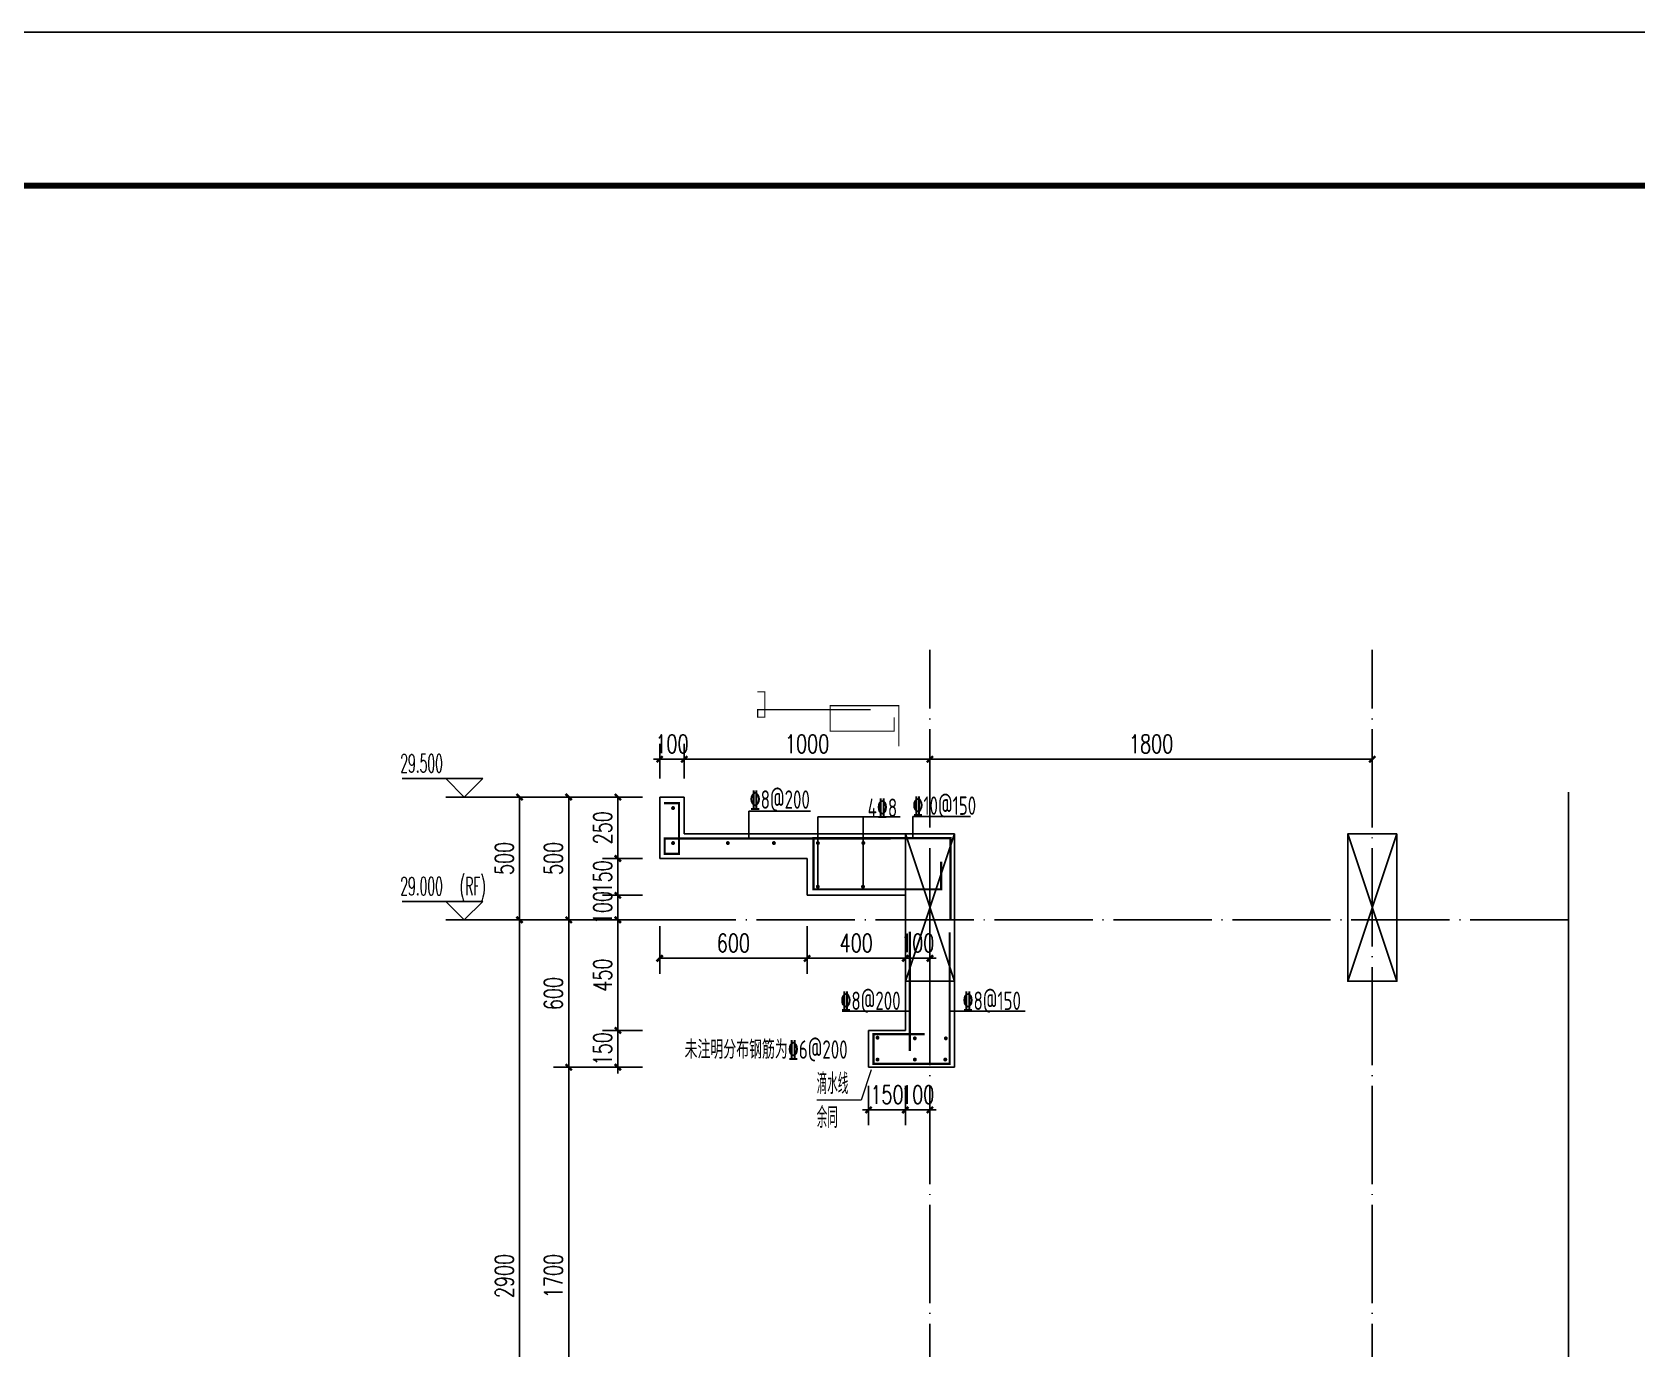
# Model space of a CAD drawing. Extents: x 393367 to 3005760, y 4998 to 826018.
# Drawn here: x 2834845 to 2841376, y 459290 to 464651 of the extents above; entities that cross this region are included whole.
import ezdxf

# ---------------------------------------------------------------- set-up
doc = ezdxf.new("R2010")
doc.units = 0
doc.header["$LTSCALE"] = 1000
doc.linetypes.add('DOTE', pattern=[2.42, 2, -0.2, 0.02, -0.2])
doc.layers.get('0').update_dxf_attribs({"linetype": 'CONTINUOUS'})
doc.layers.get('Defpoints').update_dxf_attribs({"linetype": 'CONTINUOUS'})
for name, color, linetype in [('C-Sheet-图框', 101, 'CONTINUOUS'), ('DIM_ELEV', 3, 'CONTINUOUS'), ('DIM_SYMB', 3, 'CONTINUOUS'), ('DOTE', 8, 'DOTE'), ('PUB_DIM', 3, 'CONTINUOUS'), ('PUB_TEXT', 7, 'CONTINUOUS'), ('S-大样-砼线', 7, 'CONTINUOUS'), ('S-引出线', 40, 'CONTINUOUS'), ('TEXT', 7, 'CONTINUOUS'), ('WALL', 130, 'CONTINUOUS'), ('图框', 7, 'CONTINUOUS')]:
    doc.layers.add(name, color=color, linetype=linetype)
doc.layers.add('DIM_IDEN', color=3, linetype='CONTINUOUS', lineweight=15)
doc.layers.add('REIN', color=1, linetype='CONTINUOUS', lineweight=18)
doc.layers.add('yichutu', color=7, linetype='CONTINUOUS', true_color=0xffffff, plot=False)
doc.styles.add('_TCH_DIM', font='simplex.shx', dxfattribs={"width": 0.65, "bigfont": 'gbcbig.shx'})
doc.styles.add('_TCH_DIM_T3', font='SIMPLEX', dxfattribs={"width": 0.705882, "bigfont": 'GBCBIG'})
doc.styles.add('DIM_FONT_T3', font='SIMPLEX', dxfattribs={"width": 0.705882, "bigfont": 'GBCBIG'})
doc.styles.add('TSSD_Rein', font='Tssdeng.shx', dxfattribs={"width": 0.7, "bigfont": 'hztxt.shx'})
doc.styles.add('宋体', font='', dxfattribs={"height": 50})
doc.styles.get('宋体').set_extended_font_data('SimSun')
doc.dimstyles.new('_TCH_ARCH&&25', dxfattribs={"dimtxt": 74.375, "dimasz": 25, "dimexe": 62.5, "dimexo": 75, "dimgap": 25, "dimtad": 1, "dimdec": 0, "dimzin": 0, "dimdsep": 46, "dimtxsty": '_TCH_DIM_T3', "dimblk": 'ARCHTICK', "dimcen": 0.09, "dimclrt": 7, "dimazin": 2, "dimtfac": 1, "dimtdec": 0, "dimtix": 1, "dimtmove": 2, "dimatfit": 3, "dimfxl": 1, "dimtolj": 1, "dimtzin": 0, "dimarcsym": 0})

# ---------------------------------------------------------------- blocks, each defined once
blk = doc.blocks.new('GFDDDDRG')
at = {"layer": '图框'}
blk.add_lwpolyline([(923310, -107437), (923310, -159999), (893610, -159999), (893610, -107437)], close=True, dxfattribs=at)
blk.add_lwpolyline([(923310, -107437), (923310, -159999), (893610, -159999), (893610, -107437)], close=True, dxfattribs=at)
at = {"layer": '图框', "const_width": 50}
blk.add_lwpolyline([(894110, -159499), (922810, -159499), (922810, -108687), (894110, -108687)], close=True, dxfattribs=at)
blk = doc.blocks.new('A$C5C8026AD')
at = {"layer": 'C-Sheet-图框', "color": 0}
for p, q in [((-1349.8, 900), (-567.1, 900)), ((-1349.8, 900), (-567.1, 900)), ((-1049.5, 900), (-1049.5, 75)), ((-1349.8, 762.5), (-567.1, 762.5)), ((-1349.8, 625), (-567.1, 625)), ((-1349.8, 487.5), (-567.1, 487.5)), ((-1349.8, 350), (-567.1, 350)), ((-1349.8, 212.5), (-567.1, 212.5))]:
    blk.add_line(p, q, dxfattribs=at)
at = {"layer": 'C-Sheet-图框', "color": 0, "const_width": 6}
blk.add_lwpolyline([(-1349.8, 75), (-567.1, 75), (-567.1, 1037.5), (-1349.8, 1037.5)], close=True, dxfattribs=at)
at = {"layer": 'DIM_ELEV'}
for p, q in [((-150, 9275), (-478, 9275)), ((-225, 9200), (-300, 9275)), ((-225, 9200), (-150, 9275)), ((200, 9200), (-300, 9200)), ((-150, 8775), (-478, 8775)), ((-225, 8700), (-300, 8775)), ((-225, 8700), (-150, 8775)), ((200, 8700), (-300, 8700)), ((-150, 5875), (-478, 5875)), ((-225, 5800), (-300, 5875)), ((-225, 5800), (-150, 5875)), ((200, 5800), (-300, 5800)), ((-150, 2975), (-478, 2975)), ((-225, 2900), (-300, 2975)), ((-225, 2900), (-150, 2975)), ((200, 2900), (-300, 2900)), ((-150, 75), (-478, 75)), ((-225, 0), (-300, 75)), ((-225, 0), (-150, 75)), ((200, 0), (-300, 0))]:
    blk.add_line(p, q, dxfattribs=at)
at = {"layer": 'PUB_TEXT', "style": '_TCH_DIM'}
for s, height, width, p in [('29.500', 74.38, 0.494118, (-485.5, 9300)), ('(RF)', 74.38, 0.494118, (-243.7, 8800)), ('29.000', 74.38, 0.494118, (-485.5, 8800)), ('26.100', 74.38, 0.494118, (-485.5, 5900)), ('(RF)', 74.38, 0.494118, (-251.8, 5900)), ('23.200', 74.38, 0.494118, (-485.5, 3000)), ('(9F)', 74.38, 0.494118, (-243.7, 3000)), ('楼层', 84.4, 0.7, (-1250.7, 789.5)), ('标高H（m）', 84.4, 0.7, (-946.2, 800.6)), ('4', 74.4, 0.494118, (-1206.4, 651.3)), ('8.700', 74.38, 0.494118, (-883, 653.2)), ('5', 74.4, 0.494118, (-1206.4, 513.8)), ('11.600', 74.38, 0.494118, (-883, 515.7)), ('6', 74.4, 0.494118, (-1206.4, 376.3)), ('14.500', 74.38, 0.494118, (-883, 378.2)), ('7', 74.4, 0.494118, (-1206.4, 238.8)), ('17.400', 74.38, 0.494118, (-883, 240.7)), ('8', 74.4, 0.494118, (-1206.4, 101.3)), ('20.300', 74.38, 0.494118, (-883, 103.2)), ('H', 74.4, 0.494118, (-485.5, 100)), ('(4~8F)', 74.38, 0.494118, (-424.8, 100))]:
    blk.add_text(s, height=height, dxfattribs=dict(at, width=width)).set_placement(p)
at = {"layer": 'PUB_TEXT', "color": 2, "style": '宋体', "width": 0.8}
blk.add_text('标准层标高对应表', height=56.96, dxfattribs=at).set_placement((-1313.8, 939.9))
blk = doc.blocks.new('_ArchTick')
at = {"color": 0, "linetype": 'ByBlock', "const_width": 0.4}
blk.add_lwpolyline([(-0.5, -0.5), (0.5, 0.5)], dxfattribs=at)
blk = doc.blocks.new('*D1058')
at = {"layer": 'Defpoints', "color": 0, "transparency": 16777216}
for p in [(2838249.4, 460436.5), (2838399.4, 460436.5), (2838399.4, 460262.7)]:
    blk.add_point(p, dxfattribs=at)
at = {"layer": 'PUB_DIM', "color": 0, "lineweight": -2, "transparency": 16777216}
for p, q in [((2838249.4, 460361.5), (2838249.4, 460200.2)), ((2838399.4, 460361.5), (2838399.4, 460200.2)), ((2838249.4, 460262.7), (2838224.4, 460262.7)), ((2838249.4, 460262.7), (2838399.4, 460262.7)), ((2838399.4, 460262.7), (2838424.4, 460262.7))]:
    blk.add_line(p, q, dxfattribs=at)
at = {"layer": 'PUB_DIM', "color": 0, "lineweight": -2, "transparency": 16777216, "xscale": 25, "yscale": 25, "zscale": 25}
blk.add_blockref('_ArchTick', (2838249.4, 460262.7), dxfattribs=at)
at = {"layer": 'PUB_DIM', "color": 0, "lineweight": -2, "transparency": 16777216, "xscale": 25, "yscale": 25, "zscale": 25, "rotation": 180}
blk.add_blockref('_ArchTick', (2838399.4, 460262.7), dxfattribs=at)
at = {"layer": 'PUB_DIM', "color": 7, "transparency": 16777216, "insert": (2838324.4, 460324.9), "char_height": 74.38, "attachment_point": 5, "style": '_TCH_DIM_T3'}
blk.add_mtext('\\A1;150', dxfattribs=at)
blk = doc.blocks.new('*D1059')
at = {"layer": 'Defpoints', "color": 0, "transparency": 16777216}
for p in [(2838399.4, 460436.5), (2838499.4, 460436.5), (2838499.4, 460262.7)]:
    blk.add_point(p, dxfattribs=at)
at = {"layer": 'PUB_DIM', "color": 0, "lineweight": -2, "transparency": 16777216}
for p, q in [((2838399.4, 460361.5), (2838399.4, 460200.2)), ((2838499.4, 460361.5), (2838499.4, 460200.2)), ((2838399.4, 460262.7), (2838374.4, 460262.7)), ((2838399.4, 460262.7), (2838499.4, 460262.7)), ((2838499.4, 460262.7), (2838524.4, 460262.7))]:
    blk.add_line(p, q, dxfattribs=at)
at = {"layer": 'PUB_DIM', "color": 0, "lineweight": -2, "transparency": 16777216, "xscale": 25, "yscale": 25, "zscale": 25}
blk.add_blockref('_ArchTick', (2838399.4, 460262.7), dxfattribs=at)
at = {"layer": 'PUB_DIM', "color": 0, "lineweight": -2, "transparency": 16777216, "xscale": 25, "yscale": 25, "zscale": 25, "rotation": 180}
blk.add_blockref('_ArchTick', (2838499.4, 460262.7), dxfattribs=at)
at = {"layer": 'PUB_DIM', "color": 7, "transparency": 16777216, "insert": (2838449.4, 460324.9), "char_height": 74.38, "attachment_point": 5, "style": '_TCH_DIM_T3'}
blk.add_mtext('\\A1;100', dxfattribs=at)
blk = doc.blocks.new('*D1060')
at = {"layer": 'Defpoints', "color": 0, "transparency": 16777216}
for p in [(2837499.4, 461690.6), (2837399.4, 461536.5), (2837499.4, 461536.5)]:
    blk.add_point(p, dxfattribs=at)
at = {"layer": 'PUB_DIM', "color": 0, "lineweight": -2, "transparency": 16777216}
for p, q in [((2837399.4, 461690.6), (2837374.4, 461690.6)), ((2837399.4, 461611.5), (2837399.4, 461753.1)), ((2837399.4, 461690.6), (2837499.4, 461690.6)), ((2837499.4, 461611.5), (2837499.4, 461753.1)), ((2837499.4, 461690.6), (2837524.4, 461690.6))]:
    blk.add_line(p, q, dxfattribs=at)
at = {"layer": 'PUB_DIM', "color": 0, "lineweight": -2, "transparency": 16777216, "xscale": 25, "yscale": 25, "zscale": 25}
blk.add_blockref('_ArchTick', (2837399.4, 461690.6), dxfattribs=at)
at = {"layer": 'PUB_DIM', "color": 0, "lineweight": -2, "transparency": 16777216, "xscale": 25, "yscale": 25, "zscale": 25, "rotation": 180}
blk.add_blockref('_ArchTick', (2837499.4, 461690.6), dxfattribs=at)
at = {"layer": 'PUB_DIM', "color": 7, "transparency": 16777216, "insert": (2837449.4, 461752.8), "char_height": 74.38, "attachment_point": 5, "style": '_TCH_DIM_T3'}
blk.add_mtext('\\A1;100', dxfattribs=at)
blk = doc.blocks.new('*D1061')
at = {"layer": 'Defpoints', "color": 0, "transparency": 16777216}
for p in [(2838499.4, 461690.6), (2837499.4, 461536.5), (2838499.4, 461536.5)]:
    blk.add_point(p, dxfattribs=at)
at = {"layer": 'PUB_DIM', "color": 0, "lineweight": -2, "transparency": 16777216}
for p, q in [((2837499.4, 461611.5), (2837499.4, 461753.1)), ((2837499.4, 461690.6), (2838499.4, 461690.6)), ((2838499.4, 461611.5), (2838499.4, 461753.1))]:
    blk.add_line(p, q, dxfattribs=at)
at = {"layer": 'PUB_DIM', "color": 0, "lineweight": -2, "transparency": 16777216, "xscale": 25, "yscale": 25, "zscale": 25, "rotation": 180}
blk.add_blockref('_ArchTick', (2837499.4, 461690.6), dxfattribs=at)
at = {"layer": 'PUB_DIM', "color": 0, "lineweight": -2, "transparency": 16777216, "xscale": 25, "yscale": 25, "zscale": 25}
blk.add_blockref('_ArchTick', (2838499.4, 461690.6), dxfattribs=at)
at = {"layer": 'PUB_DIM', "color": 7, "transparency": 16777216, "insert": (2837999.4, 461752.8), "char_height": 74.38, "attachment_point": 5, "style": '_TCH_DIM_T3'}
blk.add_mtext('\\A1;1000', dxfattribs=at)
blk = doc.blocks.new('*D1062')
at = {"layer": 'Defpoints', "color": 0, "transparency": 16777216}
for p in [(2840299.4, 461690.6), (2838499.4, 461536.5), (2840299.4, 461536.5)]:
    blk.add_point(p, dxfattribs=at)
at = {"layer": 'PUB_DIM', "color": 0, "lineweight": -2, "transparency": 16777216}
for p, q in [((2838499.4, 461611.5), (2838499.4, 461753.1)), ((2838499.4, 461690.6), (2840299.4, 461690.6)), ((2840299.4, 461611.5), (2840299.4, 461753.1))]:
    blk.add_line(p, q, dxfattribs=at)
at = {"layer": 'PUB_DIM', "color": 0, "lineweight": -2, "transparency": 16777216, "xscale": 25, "yscale": 25, "zscale": 25, "rotation": 180}
blk.add_blockref('_ArchTick', (2838499.4, 461690.6), dxfattribs=at)
at = {"layer": 'PUB_DIM', "color": 0, "lineweight": -2, "transparency": 16777216, "xscale": 25, "yscale": 25, "zscale": 25}
blk.add_blockref('_ArchTick', (2840299.4, 461690.6), dxfattribs=at)
at = {"layer": 'PUB_DIM', "color": 7, "transparency": 16777216, "insert": (2839399.4, 461752.8), "char_height": 74.38, "attachment_point": 5, "style": '_TCH_DIM_T3'}
blk.add_mtext('\\A1;1800', dxfattribs=at)
blk = doc.blocks.new('*D1063')
at = {"layer": 'Defpoints', "color": 0, "transparency": 16777216}
for p in [(2837399.4, 461086.5), (2837999.4, 461086.5), (2837999.4, 460880)]:
    blk.add_point(p, dxfattribs=at)
at = {"layer": 'PUB_DIM', "color": 0, "lineweight": -2, "transparency": 16777216}
for p, q in [((2837399.4, 461011.5), (2837399.4, 460817.5)), ((2837999.4, 461011.5), (2837999.4, 460817.5)), ((2837399.4, 460880), (2837999.4, 460880))]:
    blk.add_line(p, q, dxfattribs=at)
at = {"layer": 'PUB_DIM', "color": 0, "lineweight": -2, "transparency": 16777216, "xscale": 25, "yscale": 25, "zscale": 25, "rotation": 180}
blk.add_blockref('_ArchTick', (2837399.4, 460880), dxfattribs=at)
at = {"layer": 'PUB_DIM', "color": 0, "lineweight": -2, "transparency": 16777216, "xscale": 25, "yscale": 25, "zscale": 25}
blk.add_blockref('_ArchTick', (2837999.4, 460880), dxfattribs=at)
at = {"layer": 'PUB_DIM', "color": 7, "transparency": 16777216, "insert": (2837699.4, 460942.2), "char_height": 74.38, "attachment_point": 5, "style": '_TCH_DIM_T3'}
blk.add_mtext('\\A1;600', dxfattribs=at)
blk = doc.blocks.new('*D1064')
at = {"layer": 'Defpoints', "color": 0, "transparency": 16777216}
for p in [(2837999.4, 461086.5), (2838399.4, 461086.5), (2838399.4, 460880)]:
    blk.add_point(p, dxfattribs=at)
at = {"layer": 'PUB_DIM', "color": 0, "lineweight": -2, "transparency": 16777216}
for p, q in [((2837999.4, 461011.5), (2837999.4, 460817.5)), ((2838399.4, 461011.5), (2838399.4, 460817.5)), ((2837999.4, 460880), (2838399.4, 460880))]:
    blk.add_line(p, q, dxfattribs=at)
at = {"layer": 'PUB_DIM', "color": 0, "lineweight": -2, "transparency": 16777216, "xscale": 25, "yscale": 25, "zscale": 25, "rotation": 180}
blk.add_blockref('_ArchTick', (2837999.4, 460880), dxfattribs=at)
at = {"layer": 'PUB_DIM', "color": 0, "lineweight": -2, "transparency": 16777216, "xscale": 25, "yscale": 25, "zscale": 25}
blk.add_blockref('_ArchTick', (2838399.4, 460880), dxfattribs=at)
at = {"layer": 'PUB_DIM', "color": 7, "transparency": 16777216, "insert": (2838199.4, 460942.2), "char_height": 74.38, "attachment_point": 5, "style": '_TCH_DIM_T3'}
blk.add_mtext('\\A1;400', dxfattribs=at)
blk = doc.blocks.new('*D1065')
at = {"layer": 'Defpoints', "color": 0, "transparency": 16777216}
for p in [(2838399.4, 461086.5), (2838499.4, 461086.5), (2838499.4, 460880)]:
    blk.add_point(p, dxfattribs=at)
at = {"layer": 'PUB_DIM', "color": 0, "lineweight": -2, "transparency": 16777216}
for p, q in [((2838399.4, 461011.5), (2838399.4, 460817.5)), ((2838499.4, 461011.5), (2838499.4, 460817.5)), ((2838399.4, 460880), (2838374.4, 460880)), ((2838399.4, 460880), (2838499.4, 460880)), ((2838499.4, 460880), (2838524.4, 460880))]:
    blk.add_line(p, q, dxfattribs=at)
at = {"layer": 'PUB_DIM', "color": 0, "lineweight": -2, "transparency": 16777216, "xscale": 25, "yscale": 25, "zscale": 25}
blk.add_blockref('_ArchTick', (2838399.4, 460880), dxfattribs=at)
at = {"layer": 'PUB_DIM', "color": 0, "lineweight": -2, "transparency": 16777216, "xscale": 25, "yscale": 25, "zscale": 25, "rotation": 180}
blk.add_blockref('_ArchTick', (2838499.4, 460880), dxfattribs=at)
at = {"layer": 'PUB_DIM', "color": 7, "transparency": 16777216, "insert": (2838449.4, 460942.2), "char_height": 74.38, "attachment_point": 5, "style": '_TCH_DIM_T3'}
blk.add_mtext('\\A1;100', dxfattribs=at)
blk = doc.blocks.new('*D1068')
at = {"layer": 'Defpoints', "color": 0, "transparency": 16777216}
for p in [(2837229.2, 461536.5), (2837403.8, 461536.5), (2837403.8, 461286.5)]:
    blk.add_point(p, dxfattribs=at)
at = {"layer": 'PUB_DIM', "color": 0, "lineweight": -2, "transparency": 16777216}
for p, q in [((2837328.8, 461536.5), (2837166.7, 461536.5)), ((2837229.2, 461286.5), (2837229.2, 461536.5)), ((2837328.8, 461286.5), (2837166.7, 461286.5))]:
    blk.add_line(p, q, dxfattribs=at)
at = {"layer": 'PUB_DIM', "color": 0, "lineweight": -2, "transparency": 16777216, "xscale": 25, "yscale": 25, "zscale": 25}
for p, rotation in [((2837229.2, 461536.5), 90), ((2837229.2, 461286.5), 270)]:
    blk.add_blockref('_ArchTick', p, dxfattribs=dict(at, rotation=rotation))
at = {"layer": 'PUB_DIM', "color": 7, "transparency": 16777216, "insert": (2837167.1, 461411.5), "char_height": 74.38, "attachment_point": 5, "rotation": 90, "style": '_TCH_DIM_T3'}
blk.add_mtext('\\A1;250', dxfattribs=at)
blk = doc.blocks.new('*D1069')
at = {"layer": 'Defpoints', "color": 0, "transparency": 16777216}
for p in [(2837229.2, 461286.5), (2837403.8, 461286.5), (2837403.8, 461136.5)]:
    blk.add_point(p, dxfattribs=at)
at = {"layer": 'PUB_DIM', "color": 0, "lineweight": -2, "transparency": 16777216}
for p, q in [((2837229.2, 461286.5), (2837229.2, 461311.5)), ((2837328.8, 461286.5), (2837166.7, 461286.5)), ((2837229.2, 461136.5), (2837229.2, 461286.5)), ((2837328.8, 461136.5), (2837166.7, 461136.5)), ((2837229.2, 461136.5), (2837229.2, 461111.5))]:
    blk.add_line(p, q, dxfattribs=at)
at = {"layer": 'PUB_DIM', "color": 0, "lineweight": -2, "transparency": 16777216, "xscale": 25, "yscale": 25, "zscale": 25}
for p, rotation in [((2837229.2, 461286.5), 270), ((2837229.2, 461136.5), 90)]:
    blk.add_blockref('_ArchTick', p, dxfattribs=dict(at, rotation=rotation))
at = {"layer": 'PUB_DIM', "color": 7, "transparency": 16777216, "insert": (2837167.1, 461211.5), "char_height": 74.38, "attachment_point": 5, "rotation": 90, "style": '_TCH_DIM_T3'}
blk.add_mtext('\\A1;150', dxfattribs=at)
blk = doc.blocks.new('*D1070')
at = {"layer": 'Defpoints', "color": 0, "transparency": 16777216}
for p in [(2837229.2, 461136.5), (2837403.8, 461136.5), (2837403.8, 461036.5)]:
    blk.add_point(p, dxfattribs=at)
at = {"layer": 'PUB_DIM', "color": 0, "lineweight": -2, "transparency": 16777216}
for p, q in [((2837328.8, 461136.5), (2837166.7, 461136.5)), ((2837229.2, 461136.5), (2837229.2, 461161.5)), ((2837229.2, 461036.5), (2837229.2, 461136.5)), ((2837328.8, 461036.5), (2837166.7, 461036.5)), ((2837229.2, 461036.5), (2837229.2, 461011.5))]:
    blk.add_line(p, q, dxfattribs=at)
at = {"layer": 'PUB_DIM', "color": 0, "lineweight": -2, "transparency": 16777216, "xscale": 25, "yscale": 25, "zscale": 25}
for p, rotation in [((2837229.2, 461136.5), 270), ((2837229.2, 461036.5), 90)]:
    blk.add_blockref('_ArchTick', p, dxfattribs=dict(at, rotation=rotation))
at = {"layer": 'PUB_DIM', "color": 7, "transparency": 16777216, "insert": (2837167.1, 461086.5), "char_height": 74.38, "attachment_point": 5, "rotation": 90, "style": '_TCH_DIM_T3'}
blk.add_mtext('\\A1;100', dxfattribs=at)
blk = doc.blocks.new('*D1071')
at = {"layer": 'Defpoints', "color": 0, "transparency": 16777216}
for p in [(2837229.2, 461036.5), (2837403.8, 461036.5), (2837403.8, 460586.5)]:
    blk.add_point(p, dxfattribs=at)
at = {"layer": 'PUB_DIM', "color": 0, "lineweight": -2, "transparency": 16777216}
for p, q in [((2837328.8, 461036.5), (2837166.7, 461036.5)), ((2837229.2, 460586.5), (2837229.2, 461036.5)), ((2837328.8, 460586.5), (2837166.7, 460586.5))]:
    blk.add_line(p, q, dxfattribs=at)
at = {"layer": 'PUB_DIM', "color": 0, "lineweight": -2, "transparency": 16777216, "xscale": 25, "yscale": 25, "zscale": 25}
for p, rotation in [((2837229.2, 461036.5), 90), ((2837229.2, 460586.5), 270)]:
    blk.add_blockref('_ArchTick', p, dxfattribs=dict(at, rotation=rotation))
at = {"layer": 'PUB_DIM', "color": 7, "transparency": 16777216, "insert": (2837167.1, 460811.5), "char_height": 74.38, "attachment_point": 5, "rotation": 90, "style": '_TCH_DIM_T3'}
blk.add_mtext('\\A1;450', dxfattribs=at)
blk = doc.blocks.new('*D1072')
at = {"layer": 'Defpoints', "color": 0, "transparency": 16777216}
for p in [(2837229.2, 460586.5), (2837403.8, 460586.5), (2837403.8, 460436.5)]:
    blk.add_point(p, dxfattribs=at)
at = {"layer": 'PUB_DIM', "color": 0, "lineweight": -2, "transparency": 16777216}
for p, q in [((2837328.8, 460586.5), (2837166.7, 460586.5)), ((2837229.2, 460586.5), (2837229.2, 460611.5)), ((2837229.2, 460436.5), (2837229.2, 460586.5)), ((2837328.8, 460436.5), (2837166.7, 460436.5)), ((2837229.2, 460436.5), (2837229.2, 460411.5))]:
    blk.add_line(p, q, dxfattribs=at)
at = {"layer": 'PUB_DIM', "color": 0, "lineweight": -2, "transparency": 16777216, "xscale": 25, "yscale": 25, "zscale": 25}
for p, rotation in [((2837229.2, 460586.5), 270), ((2837229.2, 460436.5), 90)]:
    blk.add_blockref('_ArchTick', p, dxfattribs=dict(at, rotation=rotation))
at = {"layer": 'PUB_DIM', "color": 7, "transparency": 16777216, "insert": (2837167.1, 460511.5), "char_height": 74.38, "attachment_point": 5, "rotation": 90, "style": '_TCH_DIM_T3'}
blk.add_mtext('\\A1;150', dxfattribs=at)
blk = doc.blocks.new('*D1100')
at = {"layer": 'Defpoints', "color": 0, "transparency": 16777216}
for p in [(2837029.2, 460436.5), (2837329.2, 460436.5), (2837329.2, 458736.5)]:
    blk.add_point(p, dxfattribs=at)
at = {"layer": 'PUB_DIM', "color": 0, "lineweight": -2, "transparency": 16777216}
for p, q in [((2837254.2, 460436.5), (2836966.7, 460436.5)), ((2837029.2, 458736.5), (2837029.2, 460436.5)), ((2837254.2, 458736.5), (2836966.7, 458736.5))]:
    blk.add_line(p, q, dxfattribs=at)
at = {"layer": 'PUB_DIM', "color": 0, "lineweight": -2, "transparency": 16777216, "xscale": 25, "yscale": 25, "zscale": 25}
for p, rotation in [((2837029.2, 460436.5), 90), ((2837029.2, 458736.5), 270)]:
    blk.add_blockref('_ArchTick', p, dxfattribs=dict(at, rotation=rotation))
at = {"layer": 'PUB_DIM', "color": 7, "transparency": 16777216, "insert": (2836967.1, 459586.5), "char_height": 74.38, "attachment_point": 5, "rotation": 90, "style": '_TCH_DIM_T3'}
blk.add_mtext('\\A1;1700', dxfattribs=at)
blk = doc.blocks.new('*D1101')
at = {"layer": 'Defpoints', "color": 0, "transparency": 16777216}
for p in [(2837029.2, 461036.5), (2837329.2, 461036.5), (2837329.2, 460436.5)]:
    blk.add_point(p, dxfattribs=at)
at = {"layer": 'PUB_DIM', "color": 0, "lineweight": -2, "transparency": 16777216}
for p, q in [((2837254.2, 461036.5), (2836966.7, 461036.5)), ((2837029.2, 460436.5), (2837029.2, 461036.5)), ((2837254.2, 460436.5), (2836966.7, 460436.5))]:
    blk.add_line(p, q, dxfattribs=at)
at = {"layer": 'PUB_DIM', "color": 0, "lineweight": -2, "transparency": 16777216, "xscale": 25, "yscale": 25, "zscale": 25}
for p, rotation in [((2837029.2, 461036.5), 90), ((2837029.2, 460436.5), 270)]:
    blk.add_blockref('_ArchTick', p, dxfattribs=dict(at, rotation=rotation))
at = {"layer": 'PUB_DIM', "color": 7, "transparency": 16777216, "insert": (2836967.1, 460736.5), "char_height": 74.38, "attachment_point": 5, "rotation": 90, "style": '_TCH_DIM_T3'}
blk.add_mtext('\\A1;600', dxfattribs=at)
blk = doc.blocks.new('*D1102')
at = {"layer": 'Defpoints', "color": 0, "transparency": 16777216}
for p in [(2837029.2, 461536.5), (2837329.2, 461536.5), (2837329.2, 461036.5)]:
    blk.add_point(p, dxfattribs=at)
at = {"layer": 'PUB_DIM', "color": 0, "lineweight": -2, "transparency": 16777216}
for p, q in [((2837254.2, 461536.5), (2836966.7, 461536.5)), ((2837029.2, 461036.5), (2837029.2, 461536.5)), ((2837254.2, 461036.5), (2836966.7, 461036.5))]:
    blk.add_line(p, q, dxfattribs=at)
at = {"layer": 'PUB_DIM', "color": 0, "lineweight": -2, "transparency": 16777216, "xscale": 25, "yscale": 25, "zscale": 25}
for p, rotation in [((2837029.2, 461536.5), 90), ((2837029.2, 461036.5), 270)]:
    blk.add_blockref('_ArchTick', p, dxfattribs=dict(at, rotation=rotation))
at = {"layer": 'PUB_DIM', "color": 7, "transparency": 16777216, "insert": (2836967.1, 461286.5), "char_height": 74.38, "attachment_point": 5, "rotation": 90, "style": '_TCH_DIM_T3'}
blk.add_mtext('\\A1;500', dxfattribs=at)
blk = doc.blocks.new('*D1109')
at = {"layer": 'Defpoints', "color": 0, "transparency": 16777216}
for p in [(2836829.2, 461036.5), (2837329.2, 461036.5), (2837329.2, 458136.5)]:
    blk.add_point(p, dxfattribs=at)
at = {"layer": 'PUB_DIM', "color": 0, "lineweight": -2, "transparency": 16777216}
for p, q in [((2837254.2, 461036.5), (2836766.7, 461036.5)), ((2836829.2, 458136.5), (2836829.2, 461036.5)), ((2837254.2, 458136.5), (2836766.7, 458136.5))]:
    blk.add_line(p, q, dxfattribs=at)
at = {"layer": 'PUB_DIM', "color": 0, "lineweight": -2, "transparency": 16777216, "xscale": 25, "yscale": 25, "zscale": 25}
for p, rotation in [((2836829.2, 461036.5), 90), ((2836829.2, 458136.5), 270)]:
    blk.add_blockref('_ArchTick', p, dxfattribs=dict(at, rotation=rotation))
at = {"layer": 'PUB_DIM', "color": 7, "transparency": 16777216, "insert": (2836767.1, 459586.5), "char_height": 74.38, "attachment_point": 5, "rotation": 90, "style": '_TCH_DIM_T3'}
blk.add_mtext('\\A1;2900', dxfattribs=at)
blk = doc.blocks.new('*D1110')
at = {"layer": 'Defpoints', "color": 0, "transparency": 16777216}
for p in [(2836829.2, 461536.5), (2837329.2, 461536.5), (2837329.2, 461036.5)]:
    blk.add_point(p, dxfattribs=at)
at = {"layer": 'PUB_DIM', "color": 0, "lineweight": -2, "transparency": 16777216}
for p, q in [((2837254.2, 461536.5), (2836766.7, 461536.5)), ((2836829.2, 461036.5), (2836829.2, 461536.5)), ((2837254.2, 461036.5), (2836766.7, 461036.5))]:
    blk.add_line(p, q, dxfattribs=at)
at = {"layer": 'PUB_DIM', "color": 0, "lineweight": -2, "transparency": 16777216, "xscale": 25, "yscale": 25, "zscale": 25}
for p, rotation in [((2836829.2, 461536.5), 90), ((2836829.2, 461036.5), 270)]:
    blk.add_blockref('_ArchTick', p, dxfattribs=dict(at, rotation=rotation))
at = {"layer": 'PUB_DIM', "color": 7, "transparency": 16777216, "insert": (2836767.1, 461286.5), "char_height": 74.38, "attachment_point": 5, "rotation": 90, "style": '_TCH_DIM_T3'}
blk.add_mtext('\\A1;500', dxfattribs=at)
blk = doc.blocks.new('A$C554E5645')
at = {"layer": 'REIN'}
for points in [[(382.1, 1518.4, 4.5, 4.5, 0), (412.4, 1518.4, 4.5, 4.5, 0), (412.4, 1415.2, 4.5, 4.5, 0), (383.2, 1415.2, 4.5, 4.5, 0), (383.2, 1446.3, 4.5, 4.5, 0), (843.2, 1446.3, 4.5, 4.5, 0)], [(2.2, 1065.9, 9, 9, 0), (62.7, 1065.9, 9, 9, 0), (62.7, 859.6, 9, 9, 0), (4.5, 859.6, 9, 9, 0), (4.5, 921.8, 9, 9, 0), (924.4, 921.8, 9, 9, 0)], [(1063.2, 125, 9, 9, 0), (854.1, 125, 9, 9, 0), (854.1, 4.5, 9, 9, 0), (1164.3, 4.5, 9, 9, 0), (1164.3, 539.4, 9, 9, 0)], [(1002.3, 542.3, 9, 9, 0), (1002.3, 57.2, 9, 9, 0)]]:
    blk.add_lwpolyline(points, format="xyseb", dxfattribs=at)
for points, const_width in [([(957.2, 1296.4), (957.2, 1462.6), (678, 1462.6), (678, 1358.4), (938.1, 1358.4), (938.1, 1414.8)], 4.5), ([(1168.1, 590.4), (1168.1, 922.8), (609.8, 922.8), (609.8, 714.5), (1130.1, 714.5), (1130.1, 827.2)], 9)]:
    blk.add_lwpolyline(points, dxfattribs=dict(at, const_width=const_width))
at = {"layer": 'REIN', "const_width": 8}
for points in [[(34.7, 1045.7, 1), (42.7, 1045.7, 1)], [(34.7, 903.2, 1), (42.7, 903.2, 1)], [(257.7, 903.2, 1), (265.7, 903.2, 1)], [(445.1, 903.2, 1), (453.1, 903.2, 1)], [(624.1, 903.2, 1), (632.1, 903.2, 1)], [(808.9, 903.2, 1), (816.9, 903.2, 1)], [(623.7, 725.8, 1), (631.7, 725.8, 1)], [(807.7, 725.8, 1), (815.7, 725.8, 1)], [(866.8, 110.6, 1), (874.8, 110.6, 1)], [(1018.7, 108, 1), (1026.7, 108, 1)], [(1144.8, 108, 1), (1152.8, 108, 1)], [(866.8, 21.8, 1), (874.8, 21.8, 1)], [(1018.7, 21.8, 1), (1026.7, 21.8, 1)], [(1142.4, 21.8, 1), (1150.4, 21.8, 1)]]:
    blk.add_lwpolyline(points, format="xyb", close=True, dxfattribs=at)
at = {"layer": 'S-大样-砼线'}
for p, q in [((984.3, 940.4), (1184.3, 340.3)), ((1184.3, 940.4), (984.3, 340.3))]:
    blk.add_line(p, q, dxfattribs=at)
blk.add_lwpolyline([(1184.3, 940.4), (984.3, 940.4), (984.3, 340.3), (1184.3, 340.3)], close=True, dxfattribs=at)
at = {"layer": 'S-引出线'}
for p, q in [((347.1, 921.8), (347.1, 1033.5)), ((347.1, 1033.5), (598.5, 1033.5)), ((627.7, 725.8), (627.7, 1010.5)), ((627.7, 1010.5), (963.3, 1010.5)), ((811.7, 725.8), (811.7, 1010.5)), ((726.4, 218.4), (1002.3, 218.4)), ((1164.3, 218.4), (1472, 218.4))]:
    blk.add_line(p, q, dxfattribs=at)
blk.add_lwpolyline([(1014.7, 922.8), (1014.7, 1010.6), (1249, 1010.6)], dxfattribs=at)
at = {"layer": 'TEXT', "style": 'TSSD_Rein', "width": 0.7}
for s, p in [('%%1328@200', (350.3, 1042.7)), ('4%%1328', (830.4, 1009.4)), ('%%13210@150', (1012.5, 1018)), ('%%1328@200', (719.6, 223.6)), ('%%1328@150', (1216.5, 223.6)), ('未注明分布钢筋为%%1326@200', (85.6, 25))]:
    blk.add_text(s, height=75, rotation=0, dxfattribs=at).set_placement(p)
blk = doc.blocks.new('yct-525-297-26250-14850-50-3002')
at = {"layer": 'yichutu', "color": 7, "true_color": 0xffffff}
blk.add_lwpolyline([(0, 0), (0, 14850), (26250, 14850), (26250, 0)], close=True, dxfattribs=at)

msp = doc.modelspace()

# ---------------------------------------------------------------- linework, layer by layer
at = {"layer": 'DIM_IDEN'}
for p, q in [((2838259.43222, 460426.45355), (2838219.5692, 460302.08692)), ((2838219.5692, 460302.08692), (2838038.47655, 460302.08692))]:
    msp.add_line(p, q, dxfattribs=at)
at = {"layer": 'DIM_SYMB'}
msp.add_lwpolyline([(2841097.95713, 461556.45356), (2841097.95713, 451924.57741), (2841150.45713, 451905.46897), (2841045.45713, 451886.95464), (2841097.95713, 451868.32741), (2841097.95713, 442236.45126)], dxfattribs=at)
at = {"layer": 'DOTE', "linetype": 'DOTE', "ltscale": 0.2}
for p, q in [((2838499.43222, 442536.45126), (2838499.43222, 462136.45355)), ((2840299.43222, 442536.45126), (2840299.43222, 462136.45355)), ((2841097.95713, 461036.45355), (2837329.23806, 461036.45355))]:
    msp.add_line(p, q, dxfattribs=at)
at = {"layer": 'S-大样-砼线'}
for p, q in [((2840199.43221, 461386.46237), (2840399.43221, 460786.4548)), ((2840399.43515, 461386.46237), (2840199.43515, 460786.4548))]:
    msp.add_line(p, q, dxfattribs=at)
msp.add_lwpolyline([(2840399.43221, 461386.46237), (2840199.43221, 461386.46237), (2840199.43221, 460786.4548), (2840399.43221, 460786.4548)], close=True, dxfattribs=at)
at = {"layer": 'WALL'}
for p, q in [((2837499.43222, 461536.45355), (2837399.43222, 461536.45355)), ((2837399.43222, 461536.45355), (2837399.43222, 461286.45355)), ((2837499.43222, 461386.45355), (2837499.43222, 461536.45355)), ((2838599.43222, 461386.45355), (2837499.43222, 461386.45355)), ((2838599.43222, 460436.45355), (2838599.43222, 461386.45355)), ((2840199.43221, 461386.45355), (2840199.43221, 460786.45355)), ((2840399.43221, 461386.45355), (2840199.43221, 461386.45355)), ((2840399.43221, 461386.45355), (2840399.43221, 460786.45355)), ((2837399.43222, 461286.45355), (2837999.43222, 461286.45355)), ((2837999.43222, 461286.45355), (2837999.43222, 461136.45355)), ((2837999.43222, 461136.45355), (2838399.43222, 461136.45355)), ((2838399.43222, 461136.45355), (2838399.43222, 460586.45355)), ((2840399.43221, 460786.45355), (2840199.43221, 460786.45355)), ((2838399.43222, 460586.45355), (2838249.43222, 460586.45355)), ((2838249.43222, 460586.45355), (2838249.43222, 460436.45355)), ((2838249.43222, 460436.45355), (2838599.43222, 460436.45355))]:
    msp.add_line(p, q, dxfattribs=at)

# ---------------------------------------------------------------- block references
at = {"xscale": 0.5, "yscale": 0.5, "zscale": 0.5}
msp.add_blockref('GFDDDDRG', (2381349.86148, 518369.20917), dxfattribs=at)
msp.add_blockref('A$C5C8026AD', (2836829.23806, 452336.45355))
at = {"layer": 'TEXT'}
msp.add_blockref('A$C554E5645', (2837415.17412, 460446.09853), dxfattribs=at)
at = {"layer": 'yichutu', "rotation": 270}
msp.add_blockref('yct-525-297-26250-14850-50-3002', (2828154.75106, 464650.72831), dxfattribs=at)

# ---------------------------------------------------------------- texts
at = {"layer": 'PUB_TEXT', "style": 'DIM_FONT_T3', "width": 0.705882}
for s, p in [('滴水线', (2838038.47655, 460327.11192)), ('余同', (2838038.47655, 460189.56192))]:
    msp.add_text(s, height=84.397163, dxfattribs=at).set_placement(p)

# ---------------------------------------------------------------- dimensions: what is measured, and where the dimension line sits
at = {"layer": 'PUB_DIM'}
for p1, p2, distance, picture, middle in [((2837399.43222, 461536.45355), (2837499.43222, 461536.45355), 154.16052, '*D1060', (2837449.43222, 461752.80157)), ((2837499.43222, 461536.45355), (2838499.43222, 461536.45355), 154.16052, '*D1061', (2837999.43222, 461752.80157)), ((2838499.43222, 461536.45355), (2840299.43222, 461536.45355), 154.16052, '*D1062', (2839399.43222, 461752.80157)), ((2837329.23806, 461036.45355), (2837329.23806, 461536.45355), 500, '*D1110', (2836767.05056, 461286.45355)), ((2837329.23806, 461036.45355), (2837329.23806, 461536.45355), 300, '*D1102', (2836967.05056, 461286.45355)), ((2837403.84882, 461286.45355), (2837403.84882, 461536.45355), 174.61077, '*D1068', (2837167.05056, 461411.45355)), ((2837403.84882, 461136.45355), (2837403.84882, 461286.45355), 174.61077, '*D1069', (2837167.05056, 461211.45355)), ((2837403.84882, 461036.45355), (2837403.84882, 461136.45355), 174.61077, '*D1070', (2837167.05056, 461086.45355)), ((2837329.23806, 458136.45355), (2837329.23806, 461036.45355), 500, '*D1109', (2836767.05056, 459586.45355)), ((2837329.23806, 460436.45355), (2837329.23806, 461036.45355), 300, '*D1101', (2836967.05056, 460736.45355)), ((2837403.84882, 460586.45355), (2837403.84882, 461036.45355), 174.61077, '*D1071', (2837167.05056, 460811.45355)), ((2837399.43222, 461086.45144), (2837999.43222, 461086.45144), -206.45039, '*D1063', (2837699.43222, 460942.18855)), ((2837999.43222, 461086.45144), (2838399.43222, 461086.45144), -206.45039, '*D1064', (2838199.43222, 460942.18855)), ((2838399.43222, 461086.45144), (2838499.43222, 461086.45144), -206.45039, '*D1065', (2838449.43222, 460942.18855)), ((2837403.84882, 460436.45355), (2837403.84882, 460586.45355), 174.61077, '*D1072', (2837167.05056, 460511.45355)), ((2837329.23806, 458736.45355), (2837329.23806, 460436.45355), 300, '*D1100', (2836967.05056, 459586.45355)), ((2838249.43222, 460436.45355), (2838399.43222, 460436.45355), -173.71069, '*D1058', (2838324.43222, 460324.93036)), ((2838399.43222, 460436.45355), (2838499.43221, 460436.45355), -173.71069, '*D1059', (2838449.43221, 460324.93036))]:
    dim = msp.add_aligned_dim(p1=p1, p2=p2, distance=distance, dimstyle='_TCH_ARCH&&25', dxfattribs=at)
    dim.commit()
    dim.dimension.update_dxf_attribs({"geometry": picture, "text_midpoint": middle})

doc.saveas('drawing.dxf')
